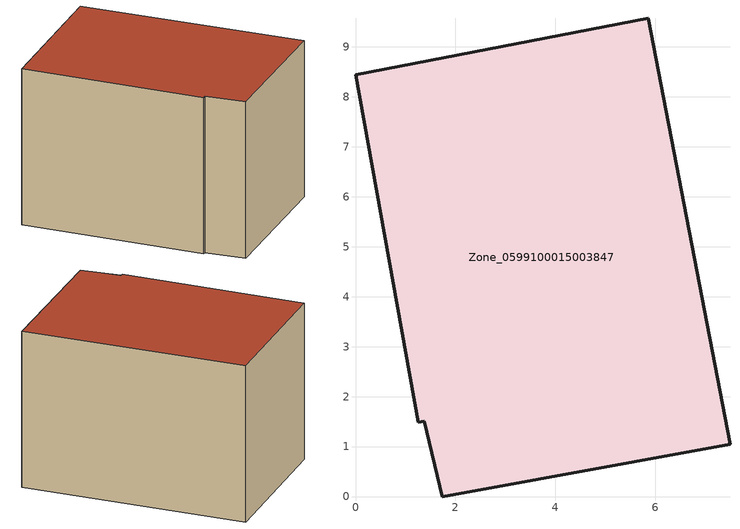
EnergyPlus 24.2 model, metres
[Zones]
Zone_0599100015003847
 floor ground (C_G): 0,8.45 5.86,9.57 7.5,1.05 1.74,0 1.38,1.51 1.26,1.49 z1.1
 wall outside (C_F): 5.86,9.57 0,8.45 1.26,1.49 1.38,1.51 1.74,0 7.5,1.05 5.86,9.57 z1.1:7.29
 roof outside (C_R): 7.5,1.05 5.86,9.57 0,8.45 1.26,1.49 1.38,1.51 1.74,0 z7.29
[BUILDING]
Pand.0599100015003847: North Axis=0; Terrain=City; Loads Convergence Tolerance Value=0.04; Temperature Convergence Tolerance Value=0.4; Solar Distribution=FullExterior; Maximum Number of Warmup Days=25; Minimum Number of Warmup Days=1
[Site:Location]
Rotterdam.The.Hague.AP_ZH_NLD Design_Conditions: Latitude=51.96; Longitude=4.45; Time Zone=1; Elevation=-4.5
[SITE:GROUNDTEMPERATURE:BUILDINGSURFACE]
18, 18, 18, 18, 18, 18, 18, 18, 18, 18, 18, 18
[MATERIAL] Thermal Absorptance=0.9; Solar Absorptance=0.7; Visible Absorptance=0.7
Name | Roughness | Thickness | Conductivity | Density | Specific Heat
G.TI.1946-1964 | MediumSmooth | 0.15 | 1 | 540 | 1210
F.TI.1946-1964 | Rough | 0.3 | 0.857143 | 1920 | 840
R.TI.1946-1964 | MediumRough | 0.2 | 0.277778 | 1500 | 1000
[CONSTRUCTION]
C_G: G.TI.1946-1964
C_F: F.TI.1946-1964
C_R: R.TI.1946-1964
[ZONE]
Zone_0599100015003847: Type=1; Multiplier=1; Ceiling Height=Autocalculate; Volume=Autocalculate; Floor Area=autocalculate; Part of Total Floor Area=Yes
[ZONEINFILTRATION:DESIGNFLOWRATE]
Infil_Zone_0599100015003847: Zone or ZoneList or Space or SpaceList=Zone_0599100015003847; Schedule=AlwaysOn; Design Flow Rate Calculation Method=Flow/Area; Flow Rate per Floor Area=0.003; Constant Term Coefficient=1; Temperature Term Coefficient=0; Velocity Term Coefficient=0; Velocity Squared Term Coefficient=0
[HVACTEMPLATE:ZONE:IDEALLOADSAIRSYSTEM]
Zone_0599100015003847: Maximum Heating Supply Air Temperature=50; Minimum Cooling Supply Air Temperature=13; Maximum Heating Supply Air Humidity Ratio=0.0156; Minimum Cooling Supply Air Humidity Ratio=0.0077; Heating Limit=NoLimit; Cooling Limit=NoLimit; Dehumidification Control Type=ConstantSensibleHeatRatio; Cooling Sensible Heat Ratio=0.7; Dehumidification Setpoint=60; Humidification Control Type=None; Humidification Setpoint=30; Outdoor Air Method=None; Outdoor Air Flow Rate per Person=0.00944; Outdoor Air Flow Rate per Zone Floor Area=0; Outdoor Air Flow Rate per Zone=0; Demand Controlled Ventilation Type=None; Outdoor Air Economizer Type=NoEconomizer; Heat Recovery Type=None; Sensible Heat Recovery Effectiveness=0.7; Latent Heat Recovery Effectiveness=0.65
[ZONECONTROL:THERMOSTAT]
ThermostatControl_Zone_0599100015003847: Zone or ZoneList=Zone_0599100015003847; Control Type Schedule=DualSetpointControlType; Control 1=Thermostat_Zone_0599100015003847; Temperature Difference Between Cutout And Setpoint=0
[THERMOSTATSETPOINT:DUALSETPOINT]
Thermostat_Zone_0599100015003847: Heating Setpoint Temperature Schedule=HeatingSetpoint_Zone_0599100015003847; Cooling Setpoint Temperature Schedule=CoolingSetpoint_Zone_0599100015003847
[SCHEDULE:COMPACT]
HeatingSetpoint_Zone_0599100015003847: Through: 12/31, For: AllDays, Until: 24:00, 21
CoolingSetpoint_Zone_0599100015003847: Through: 12/31, For: AllDays, Until: 24:00, 24
DualSetpointControlType: Through: 12/31, For: AllDays, Until: 24:00, 4
AlwaysOn: Through: 12/31, For: AllDays, Until: 24:00, 1
